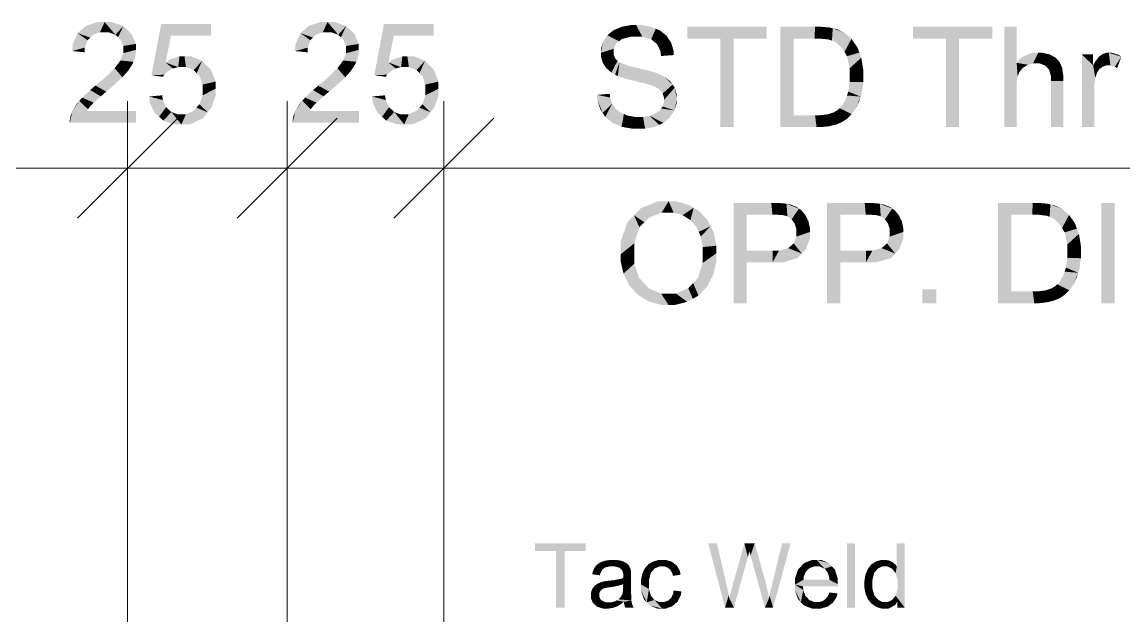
# Model space of a CAD drawing. Header units: millimetres. Extents: x 2 to 579, y 1 to 405.
# Drawn here: x 179.8 to 194.64, y 101.35 to 109.35 of the extents above; entities that cross this region are included whole.
import ezdxf

# ---------------------------------------------------------------- set-up
doc = ezdxf.new("R2010")
doc.units = ezdxf.units.MM
doc.linetypes.add('XKITLINE00', pattern=[0])
doc.layers.add('LinkedObject', color=7, linetype='Continuous', lineweight=0)

# ---------------------------------------------------------------- blocks, each defined once
blk = doc.blocks.new('*A4')
at = {"layer": 'LinkedObject'}
for points in [[(180.606, 109.247), (180.754, 109.173), (180.549, 109.197)], [(180.817, 109.346), (180.606, 109.247), (180.664, 109.297)], [(180.913, 109.346), (180.606, 109.247), (180.817, 109.346)], [(180.849, 109.209), (180.606, 109.247), (180.913, 109.346)], [(180.754, 109.173), (180.606, 109.247), (180.849, 109.209)], [(180.849, 109.209), (180.913, 109.346), (180.909, 109.209)], [(180.909, 109.209), (180.913, 109.346), (180.966, 109.209)], [(181.164, 109.293), (180.913, 109.346), (181.01, 109.346)], [(181.058, 109.175), (180.913, 109.346), (181.164, 109.293)], [(180.966, 109.209), (180.913, 109.346), (181.058, 109.175)], [(181.058, 109.175), (181.164, 109.293), (181.093, 109.141)], [(181.093, 109.141), (181.164, 109.293), (181.128, 109.107)], [(181.22, 109.239), (181.128, 109.107), (181.164, 109.293)], [(181.128, 109.107), (181.22, 109.239), (181.163, 109.025)], [(181.163, 109.025), (181.22, 109.239), (181.333, 109.051)], [(181.333, 109.051), (181.22, 109.239), (181.277, 109.185)], [(181.806, 109.164), (181.543, 108.63), (181.674, 109.322)], [(182.343, 109.164), (181.674, 109.322), (182.343, 109.322)], [(181.806, 109.164), (181.674, 109.322), (182.343, 109.164)], [(183.607, 109.247), (183.754, 109.173), (183.55, 109.197)], [(183.818, 109.346), (183.607, 109.247), (183.664, 109.297)], [(183.914, 109.346), (183.607, 109.247), (183.818, 109.346)], [(183.85, 109.209), (183.607, 109.247), (183.914, 109.346)], [(183.754, 109.173), (183.607, 109.247), (183.85, 109.209)], [(183.85, 109.209), (183.914, 109.346), (183.91, 109.209)], [(183.91, 109.209), (183.914, 109.346), (183.967, 109.209)], [(184.164, 109.293), (183.914, 109.346), (184.011, 109.346)], [(184.059, 109.175), (183.914, 109.346), (184.164, 109.293)], [(183.967, 109.209), (183.914, 109.346), (184.059, 109.175)], [(184.059, 109.175), (184.164, 109.293), (184.094, 109.141)], [(184.094, 109.141), (184.164, 109.293), (184.129, 109.107)], [(184.221, 109.239), (184.129, 109.107), (184.164, 109.293)], [(184.129, 109.107), (184.221, 109.239), (184.164, 109.025)], [(184.164, 109.025), (184.221, 109.239), (184.334, 109.051)], [(184.334, 109.051), (184.221, 109.239), (184.278, 109.185)], [(184.807, 109.164), (184.544, 108.63), (184.674, 109.322)], [(185.344, 109.164), (184.674, 109.322), (185.344, 109.322)], [(184.807, 109.164), (184.674, 109.322), (185.344, 109.164)], [(187.766, 109.237), (187.84, 109.088), (187.682, 109.169)], [(187.877, 109.118), (187.766, 109.237), (187.822, 109.26)], [(187.84, 109.088), (187.766, 109.237), (187.877, 109.118)], [(187.878, 109.283), (187.995, 109.148), (187.822, 109.26)], [(187.822, 109.26), (187.995, 109.148), (187.877, 109.118)], [(188.001, 109.306), (187.995, 109.148), (187.878, 109.283)], [(188.069, 109.306), (187.995, 109.148), (188.001, 109.306)], [(187.995, 109.148), (188.069, 109.306), (188.076, 109.148)], [(188.069, 109.306), (188.154, 109.148), (188.076, 109.148)], [(188.277, 109.281), (188.069, 109.306), (188.144, 109.306)], [(188.334, 109.257), (188.069, 109.306), (188.277, 109.281)], [(188.272, 109.115), (188.069, 109.306), (188.334, 109.257)], [(188.154, 109.148), (188.069, 109.306), (188.272, 109.115)], [(188.334, 109.257), (188.311, 109.082), (188.272, 109.115)], [(188.391, 109.233), (188.311, 109.082), (188.334, 109.257)], [(188.311, 109.082), (188.391, 109.233), (188.351, 109.049)], [(188.351, 109.049), (188.391, 109.233), (188.51, 109.115)], [(188.51, 109.115), (188.391, 109.233), (188.479, 109.162)], [(188.76, 109.283), (189.204, 109.123), (188.76, 109.123)], [(189.382, 109.123), (189.204, 109.123), (188.76, 109.283)], [(189.382, 109.123), (188.76, 109.283), (189.829, 109.283)], [(189.382, 109.123), (189.829, 109.283), (189.829, 109.123)], [(190.013, 109.283), (190.191, 109.123), (190.013, 107.933)], [(190.474, 109.123), (190.013, 109.283), (190.477, 109.283)], [(190.191, 109.123), (190.013, 109.283), (190.474, 109.123)], [(190.477, 109.283), (190.554, 109.123), (190.474, 109.123)], [(190.556, 109.283), (190.554, 109.123), (190.477, 109.283)], [(190.556, 109.283), (190.67, 109.11), (190.554, 109.123)], [(190.676, 109.273), (190.67, 109.11), (190.556, 109.283)], [(190.717, 109.263), (190.67, 109.11), (190.676, 109.273)], [(190.717, 109.263), (190.706, 109.096), (190.67, 109.11)], [(190.706, 109.096), (190.717, 109.263), (190.755, 109.076)], [(190.874, 109.202), (190.717, 109.263), (190.775, 109.25)], [(190.915, 109.167), (190.717, 109.263), (190.874, 109.202)], [(190.84, 109), (190.717, 109.263), (190.915, 109.167)], [(190.755, 109.076), (190.717, 109.263), (190.84, 109)], [(191.796, 109.283), (192.24, 109.123), (191.796, 109.123)], [(192.418, 109.123), (192.24, 109.123), (191.796, 109.283)], [(192.418, 109.123), (191.796, 109.283), (192.865, 109.283)], [(192.418, 109.123), (192.865, 109.283), (192.865, 109.123)], [(193.193, 109.283), (193.027, 107.933), (193.027, 109.283)], [(193.193, 108.798), (193.027, 107.933), (193.193, 109.283)], [(180.549, 109.197), (180.475, 108.956), (180.484, 109.052)], [(180.682, 109.101), (180.475, 108.956), (180.549, 109.197)], [(180.645, 109.002), (180.475, 108.956), (180.682, 109.101)], [(180.682, 109.101), (180.549, 109.197), (180.718, 109.137)], [(180.718, 109.137), (180.549, 109.197), (180.754, 109.173)], [(181.733, 108.802), (181.543, 108.63), (181.806, 109.164)], [(183.55, 109.197), (183.476, 108.956), (183.484, 109.052)], [(183.683, 109.101), (183.476, 108.956), (183.55, 109.197)], [(183.646, 109.002), (183.476, 108.956), (183.683, 109.101)], [(183.683, 109.101), (183.55, 109.197), (183.719, 109.137)], [(183.719, 109.137), (183.55, 109.197), (183.754, 109.173)], [(184.734, 108.802), (184.544, 108.63), (184.807, 109.164)], [(187.653, 109.125), (187.595, 108.933), (187.624, 109.08)], [(187.803, 109.059), (187.595, 108.933), (187.653, 109.125)], [(187.624, 109.08), (187.595, 108.933), (187.595, 108.984)], [(187.766, 108.987), (187.595, 108.933), (187.803, 109.059)], [(187.682, 109.169), (187.84, 109.088), (187.653, 109.125)], [(187.653, 109.125), (187.84, 109.088), (187.803, 109.059)], [(188.51, 109.115), (188.398, 108.953), (188.351, 109.049)], [(188.541, 109.068), (188.398, 108.953), (188.51, 109.115)], [(188.574, 108.961), (188.398, 108.953), (188.541, 109.068)], [(189.204, 107.933), (189.382, 109.123), (189.382, 107.933)], [(189.204, 109.123), (189.382, 109.123), (189.204, 107.933)], [(190.013, 107.933), (190.191, 109.123), (190.191, 108.092)], [(190.915, 109.167), (190.875, 108.943), (190.84, 109)], [(190.969, 109.122), (190.875, 108.943), (190.915, 109.167)], [(191.048, 109.006), (190.875, 108.943), (190.969, 109.122)], [(192.24, 107.933), (192.418, 109.123), (192.418, 107.933)], [(192.24, 109.123), (192.418, 109.123), (192.24, 107.933)], [(180.475, 108.956), (180.645, 109.002), (180.645, 108.939)], [(181.333, 108.972), (181.124, 108.829), (181.163, 108.928)], [(181.333, 108.931), (181.124, 108.829), (181.333, 108.972)], [(181.317, 108.851), (181.124, 108.829), (181.333, 108.931)], [(181.163, 109.025), (181.333, 109.051), (181.163, 108.975)], [(181.163, 108.975), (181.333, 109.051), (181.163, 108.928)], [(181.333, 108.972), (181.163, 108.928), (181.333, 109.051)], [(183.476, 108.956), (183.646, 109.002), (183.646, 108.939)], [(184.334, 108.972), (184.125, 108.829), (184.164, 108.928)], [(184.334, 108.931), (184.125, 108.829), (184.334, 108.972)], [(184.318, 108.851), (184.125, 108.829), (184.334, 108.931)], [(184.164, 109.025), (184.334, 109.051), (184.164, 108.975)], [(184.164, 108.975), (184.334, 109.051), (184.164, 108.928)], [(184.334, 108.972), (184.164, 108.928), (184.334, 109.051)], [(187.595, 108.933), (187.766, 108.987), (187.766, 108.945)], [(187.766, 108.909), (187.595, 108.933), (187.766, 108.945)], [(187.595, 108.933), (187.766, 108.909), (187.595, 108.887)], [(188.576, 108.902), (188.398, 108.953), (188.574, 108.961)], [(188.398, 108.953), (188.576, 108.902), (188.405, 108.889)], [(190.875, 108.943), (191.048, 109.006), (190.909, 108.887)], [(190.909, 108.887), (191.048, 109.006), (191.075, 108.936)], [(191.075, 108.936), (190.944, 108.724), (190.909, 108.887)], [(191.101, 108.866), (190.944, 108.724), (191.075, 108.936)], [(193.397, 108.933), (193.193, 108.798), (193.251, 108.866)], [(193.485, 108.933), (193.193, 108.798), (193.397, 108.933)], [(193.414, 108.79), (193.193, 108.798), (193.485, 108.933)], [(193.414, 108.79), (193.485, 108.933), (193.451, 108.79)], [(193.451, 108.79), (193.485, 108.933), (193.5, 108.79)], [(193.485, 108.933), (193.576, 108.762), (193.5, 108.79)], [(193.539, 108.933), (193.576, 108.762), (193.485, 108.933)], [(193.634, 108.912), (193.576, 108.762), (193.539, 108.933)], [(193.674, 108.89), (193.576, 108.762), (193.634, 108.912)], [(194.073, 108.911), (194.223, 108.763), (194.073, 107.933)], [(194.223, 108.763), (194.073, 108.911), (194.223, 108.911)], [(194.352, 108.916), (194.425, 108.762), (194.328, 108.9)], [(194.405, 108.933), (194.425, 108.762), (194.352, 108.916)], [(194.434, 108.933), (194.425, 108.762), (194.405, 108.933)], [(194.434, 108.933), (194.456, 108.762), (194.425, 108.762)], [(194.561, 108.907), (194.434, 108.933), (194.476, 108.933)], [(194.604, 108.88), (194.434, 108.933), (194.561, 108.907)], [(194.516, 108.744), (194.434, 108.933), (194.604, 108.88)], [(194.456, 108.762), (194.434, 108.933), (194.516, 108.744)], [(181.086, 108.776), (181.19, 108.647), (181.047, 108.724)], [(181.124, 108.829), (181.19, 108.647), (181.086, 108.776)], [(181.3, 108.812), (181.124, 108.829), (181.317, 108.851)], [(181.124, 108.829), (181.3, 108.812), (181.19, 108.647)], [(181.19, 108.647), (181.3, 108.812), (181.229, 108.691)], [(181.229, 108.691), (181.3, 108.812), (181.284, 108.773)], [(181.543, 108.63), (181.733, 108.802), (181.831, 108.722)], [(181.921, 108.886), (181.733, 108.802), (181.794, 108.844)], [(181.903, 108.74), (181.733, 108.802), (181.921, 108.886)], [(181.831, 108.722), (181.733, 108.802), (181.903, 108.74)], [(181.903, 108.74), (181.921, 108.886), (181.943, 108.74)], [(181.943, 108.74), (181.921, 108.886), (182.008, 108.74)], [(181.988, 108.886), (182.008, 108.74), (181.921, 108.886)], [(182.225, 108.825), (181.988, 108.886), (182.076, 108.886)], [(182.113, 108.699), (181.988, 108.886), (182.225, 108.825)], [(182.008, 108.74), (181.988, 108.886), (182.113, 108.699)], [(182.113, 108.699), (182.225, 108.825), (182.152, 108.658)], [(182.152, 108.658), (182.225, 108.825), (182.192, 108.617)], [(182.285, 108.764), (182.192, 108.617), (182.225, 108.825)], [(182.192, 108.617), (182.285, 108.764), (182.231, 108.505)], [(182.231, 108.505), (182.285, 108.764), (182.407, 108.545)], [(182.407, 108.545), (182.285, 108.764), (182.346, 108.702)], [(184.086, 108.776), (184.191, 108.647), (184.047, 108.724)], [(184.125, 108.829), (184.191, 108.647), (184.086, 108.776)], [(184.301, 108.812), (184.125, 108.829), (184.318, 108.851)], [(184.125, 108.829), (184.301, 108.812), (184.191, 108.647)], [(184.191, 108.647), (184.301, 108.812), (184.229, 108.691)], [(184.229, 108.691), (184.301, 108.812), (184.284, 108.773)], [(184.544, 108.63), (184.734, 108.802), (184.832, 108.722)], [(184.922, 108.886), (184.734, 108.802), (184.795, 108.844)], [(184.904, 108.74), (184.734, 108.802), (184.922, 108.886)], [(184.832, 108.722), (184.734, 108.802), (184.904, 108.74)], [(184.904, 108.74), (184.922, 108.886), (184.944, 108.74)], [(184.944, 108.74), (184.922, 108.886), (185.009, 108.74)], [(184.989, 108.886), (185.009, 108.74), (184.922, 108.886)], [(185.226, 108.825), (184.989, 108.886), (185.077, 108.886)], [(185.113, 108.699), (184.989, 108.886), (185.226, 108.825)], [(185.009, 108.74), (184.989, 108.886), (185.113, 108.699)], [(185.113, 108.699), (185.226, 108.825), (185.153, 108.658)], [(185.153, 108.658), (185.226, 108.825), (185.193, 108.617)], [(185.286, 108.764), (185.193, 108.617), (185.226, 108.825)], [(185.193, 108.617), (185.286, 108.764), (185.232, 108.505)], [(185.232, 108.505), (185.286, 108.764), (185.408, 108.545)], [(185.408, 108.545), (185.286, 108.764), (185.347, 108.702)], [(187.595, 108.887), (187.766, 108.909), (187.618, 108.803)], [(187.618, 108.803), (187.766, 108.909), (187.642, 108.765)], [(187.642, 108.765), (187.766, 108.909), (187.792, 108.849)], [(187.792, 108.849), (187.738, 108.665), (187.642, 108.765)], [(187.642, 108.765), (187.738, 108.665), (187.666, 108.728)], [(187.819, 108.825), (187.738, 108.665), (187.792, 108.849)], [(187.738, 108.665), (187.819, 108.825), (187.786, 108.639)], [(187.786, 108.639), (187.819, 108.825), (187.844, 108.802)], [(187.786, 108.639), (187.844, 108.802), (187.823, 108.619)], [(187.823, 108.619), (187.844, 108.802), (187.953, 108.577)], [(187.953, 108.577), (187.844, 108.802), (187.979, 108.754)], [(191.128, 108.705), (190.944, 108.724), (191.101, 108.866)], [(193.193, 108.525), (193.027, 107.933), (193.193, 108.798)], [(193.193, 108.525), (193.193, 108.798), (193.207, 108.615)], [(193.207, 108.615), (193.193, 108.798), (193.221, 108.648)], [(193.221, 108.648), (193.193, 108.798), (193.234, 108.681)], [(193.234, 108.681), (193.193, 108.798), (193.281, 108.733)], [(193.281, 108.733), (193.193, 108.798), (193.313, 108.752)], [(193.313, 108.752), (193.193, 108.798), (193.345, 108.771)], [(193.345, 108.771), (193.193, 108.798), (193.414, 108.79)], [(193.674, 108.89), (193.603, 108.733), (193.576, 108.762)], [(193.713, 108.869), (193.603, 108.733), (193.674, 108.89)], [(193.603, 108.733), (193.713, 108.869), (193.629, 108.705)], [(193.629, 108.705), (193.713, 108.869), (193.788, 108.772)], [(193.788, 108.772), (193.656, 108.615), (193.629, 108.705)], [(193.805, 108.734), (193.656, 108.615), (193.788, 108.772)], [(193.788, 108.772), (193.713, 108.869), (193.771, 108.81)], [(194.073, 107.933), (194.223, 108.763), (194.239, 107.933)], [(194.328, 108.9), (194.223, 108.763), (194.304, 108.883)], [(194.398, 108.762), (194.223, 108.763), (194.328, 108.9)], [(194.304, 108.883), (194.223, 108.763), (194.252, 108.815)], [(194.223, 108.763), (194.239, 108.445), (194.239, 107.933)], [(194.239, 108.445), (194.223, 108.763), (194.239, 108.497)], [(194.239, 108.497), (194.223, 108.763), (194.253, 108.594)], [(194.253, 108.594), (194.223, 108.763), (194.267, 108.638)], [(194.267, 108.638), (194.223, 108.763), (194.276, 108.667)], [(194.276, 108.667), (194.223, 108.763), (194.307, 108.713)], [(194.307, 108.713), (194.223, 108.763), (194.328, 108.729)], [(194.328, 108.729), (194.223, 108.763), (194.35, 108.745)], [(194.35, 108.745), (194.223, 108.763), (194.398, 108.762)], [(194.328, 108.9), (194.425, 108.762), (194.398, 108.762)], [(194.516, 108.744), (194.604, 108.88), (194.546, 108.727)], [(181.047, 108.724), (181.152, 108.604), (180.898, 108.58)], [(181.047, 108.724), (181.19, 108.647), (181.152, 108.604)], [(181.799, 108.704), (181.543, 108.63), (181.831, 108.722)], [(181.767, 108.686), (181.543, 108.63), (181.799, 108.704)], [(181.716, 108.638), (181.543, 108.63), (181.767, 108.686)], [(181.543, 108.63), (181.716, 108.638), (181.698, 108.609)], [(184.047, 108.724), (184.152, 108.604), (183.899, 108.58)], [(184.047, 108.724), (184.191, 108.647), (184.152, 108.604)], [(184.8, 108.704), (184.544, 108.63), (184.832, 108.722)], [(184.768, 108.686), (184.544, 108.63), (184.8, 108.704)], [(184.717, 108.638), (184.544, 108.63), (184.768, 108.686)], [(184.544, 108.63), (184.717, 108.638), (184.699, 108.609)], [(187.953, 108.577), (187.979, 108.754), (188.046, 108.555)], [(188.046, 108.555), (187.979, 108.754), (188.088, 108.729)], [(188.046, 108.555), (188.088, 108.729), (188.139, 108.533)], [(188.139, 108.533), (188.088, 108.729), (188.197, 108.704)], [(188.139, 108.533), (188.197, 108.704), (188.259, 108.5)], [(188.259, 108.5), (188.197, 108.704), (188.286, 108.489)], [(188.286, 108.489), (188.197, 108.704), (188.328, 108.473)], [(188.346, 108.661), (188.328, 108.473), (188.197, 108.704)], [(188.386, 108.643), (188.328, 108.473), (188.346, 108.661)], [(188.328, 108.473), (188.386, 108.643), (188.389, 108.433)], [(188.389, 108.433), (188.386, 108.643), (188.445, 108.616)], [(188.389, 108.433), (188.445, 108.616), (188.408, 108.409)], [(188.408, 108.409), (188.445, 108.616), (188.427, 108.386)], [(188.445, 108.616), (188.561, 108.505), (188.427, 108.386)], [(188.561, 108.505), (188.445, 108.616), (188.532, 108.547)], [(191.128, 108.615), (190.944, 108.724), (191.128, 108.705)], [(190.944, 108.724), (191.128, 108.615), (190.944, 108.618)], [(191.128, 108.615), (190.944, 108.541), (190.944, 108.618)], [(191.128, 108.538), (190.944, 108.541), (191.128, 108.615)], [(193.822, 108.624), (193.656, 108.615), (193.805, 108.734)], [(193.822, 108.553), (193.656, 108.615), (193.822, 108.624)], [(193.656, 108.615), (193.822, 108.553), (193.656, 108.552)], [(180.788, 108.49), (180.861, 108.347), (180.718, 108.432)], [(181.024, 108.485), (180.788, 108.49), (180.898, 108.58)], [(180.788, 108.49), (180.935, 108.41), (180.861, 108.347)], [(180.935, 108.41), (180.788, 108.49), (181.024, 108.485)], [(180.898, 108.58), (181.152, 108.604), (181.024, 108.485)], [(182.231, 108.505), (182.407, 108.545), (182.231, 108.434)], [(182.231, 108.434), (182.407, 108.545), (182.231, 108.36)], [(182.407, 108.449), (182.231, 108.36), (182.407, 108.545)], [(183.789, 108.49), (183.861, 108.347), (183.719, 108.432)], [(184.025, 108.485), (183.789, 108.49), (183.899, 108.58)], [(183.789, 108.49), (183.936, 108.41), (183.861, 108.347)], [(183.936, 108.41), (183.789, 108.49), (184.025, 108.485)], [(183.899, 108.58), (184.152, 108.604), (184.025, 108.485)], [(185.232, 108.505), (185.408, 108.545), (185.232, 108.434)], [(185.232, 108.434), (185.408, 108.545), (185.232, 108.36)], [(185.408, 108.449), (185.232, 108.36), (185.408, 108.545)], [(188.427, 108.386), (188.561, 108.505), (188.445, 108.33)], [(188.445, 108.33), (188.561, 108.505), (188.589, 108.464)], [(190.944, 108.541), (191.128, 108.538), (190.926, 108.411)], [(190.926, 108.411), (191.128, 108.538), (191.092, 108.343)], [(191.092, 108.343), (191.128, 108.538), (191.11, 108.402)], [(193.193, 108.468), (193.027, 107.933), (193.193, 108.525)], [(193.027, 107.933), (193.193, 108.468), (193.193, 107.933)], [(193.656, 107.933), (193.822, 108.553), (193.822, 107.933)], [(193.656, 108.552), (193.822, 108.553), (193.656, 107.933)], [(180.61, 108.33), (180.723, 108.218), (180.572, 108.286)], [(180.861, 108.347), (180.61, 108.33), (180.718, 108.432)], [(180.765, 108.262), (180.61, 108.33), (180.861, 108.347)], [(180.723, 108.218), (180.61, 108.33), (180.744, 108.24)], [(180.744, 108.24), (180.61, 108.33), (180.765, 108.262)], [(181.697, 108.296), (181.513, 108.345), (181.687, 108.36)], [(181.513, 108.345), (181.646, 108.071), (181.521, 108.26)], [(181.697, 108.296), (181.646, 108.071), (181.513, 108.345)], [(182.19, 108.24), (182.407, 108.449), (182.3, 108.132)], [(182.231, 108.36), (182.407, 108.449), (182.19, 108.24)], [(182.3, 108.132), (182.407, 108.449), (182.353, 108.199)], [(182.353, 108.199), (182.407, 108.449), (182.407, 108.357)], [(183.611, 108.33), (183.723, 108.218), (183.573, 108.286)], [(183.861, 108.347), (183.611, 108.33), (183.719, 108.432)], [(183.766, 108.262), (183.611, 108.33), (183.861, 108.347)], [(183.723, 108.218), (183.611, 108.33), (183.745, 108.24)], [(183.745, 108.24), (183.611, 108.33), (183.766, 108.262)], [(184.698, 108.296), (184.514, 108.345), (184.688, 108.36)], [(184.514, 108.345), (184.647, 108.071), (184.522, 108.26)], [(184.698, 108.296), (184.647, 108.071), (184.514, 108.345)], [(185.191, 108.24), (185.408, 108.449), (185.301, 108.132)], [(185.232, 108.36), (185.408, 108.449), (185.191, 108.24)], [(185.301, 108.132), (185.408, 108.449), (185.354, 108.199)], [(185.354, 108.199), (185.408, 108.449), (185.408, 108.357)], [(187.72, 108.33), (187.545, 108.366), (187.714, 108.381)], [(187.545, 108.366), (187.619, 108.124), (187.547, 108.298)], [(187.72, 108.33), (187.619, 108.124), (187.545, 108.366)], [(187.747, 108.247), (187.619, 108.124), (187.72, 108.33)], [(188.445, 108.33), (188.589, 108.464), (188.445, 108.299)], [(188.445, 108.299), (188.589, 108.464), (188.445, 108.267)], [(188.589, 108.464), (188.617, 108.314), (188.445, 108.267)], [(188.617, 108.314), (188.589, 108.464), (188.617, 108.368)], [(190.841, 108.219), (191.092, 108.343), (191, 108.146)], [(190.891, 108.304), (191.092, 108.343), (190.841, 108.219)], [(190.909, 108.358), (191.092, 108.343), (190.891, 108.304)], [(191.092, 108.343), (190.909, 108.358), (190.926, 108.411)], [(191, 108.146), (191.092, 108.343), (191.028, 108.185)], [(191.028, 108.185), (191.092, 108.343), (191.074, 108.283)], [(180.572, 108.286), (180.48, 108.152), (180.535, 108.242)], [(180.688, 108.173), (180.48, 108.152), (180.572, 108.286)], [(180.674, 108.15), (180.48, 108.152), (180.688, 108.173)], [(180.572, 108.286), (180.723, 108.218), (180.688, 108.173)], [(181.521, 108.26), (181.646, 108.071), (181.588, 108.123)], [(181.741, 108.201), (181.646, 108.071), (181.697, 108.296)], [(181.646, 108.071), (181.741, 108.201), (181.704, 108.02)], [(181.776, 108.168), (181.704, 108.02), (181.741, 108.201)], [(181.811, 108.136), (181.704, 108.02), (181.776, 108.168)], [(182.149, 108.195), (182.3, 108.132), (182.108, 108.15)], [(182.19, 108.24), (182.3, 108.132), (182.149, 108.195)], [(183.573, 108.286), (183.481, 108.152), (183.536, 108.242)], [(183.688, 108.173), (183.481, 108.152), (183.573, 108.286)], [(183.675, 108.15), (183.481, 108.152), (183.688, 108.173)], [(183.573, 108.286), (183.723, 108.218), (183.688, 108.173)], [(184.522, 108.26), (184.647, 108.071), (184.589, 108.123)], [(184.742, 108.201), (184.647, 108.071), (184.698, 108.296)], [(184.647, 108.071), (184.742, 108.201), (184.705, 108.02)], [(184.777, 108.168), (184.705, 108.02), (184.742, 108.201)], [(184.812, 108.136), (184.705, 108.02), (184.777, 108.168)], [(185.15, 108.195), (185.301, 108.132), (185.109, 108.15)], [(185.191, 108.24), (185.301, 108.132), (185.15, 108.195)], [(187.547, 108.298), (187.619, 108.124), (187.584, 108.177)], [(187.619, 108.124), (187.747, 108.247), (187.654, 108.07)], [(187.654, 108.07), (187.747, 108.247), (187.751, 107.99)], [(187.769, 108.214), (187.751, 107.99), (187.747, 108.247)], [(187.791, 108.182), (187.751, 107.99), (187.769, 108.214)], [(187.791, 108.182), (187.813, 107.963), (187.751, 107.99)], [(187.859, 108.129), (187.813, 107.963), (187.791, 108.182)], [(188.407, 108.183), (188.586, 108.158), (188.388, 108.156)], [(188.426, 108.21), (188.586, 108.158), (188.407, 108.183)], [(188.426, 108.21), (188.617, 108.314), (188.586, 108.158)], [(188.445, 108.267), (188.617, 108.314), (188.426, 108.21)], [(188.586, 108.158), (188.617, 108.314), (188.617, 108.26)], [(190.81, 108.187), (190.91, 108.046), (190.787, 108.164)], [(191, 108.146), (190.81, 108.187), (190.841, 108.219)], [(190.972, 108.107), (190.81, 108.187), (191, 108.146)], [(190.91, 108.046), (190.81, 108.187), (190.972, 108.107)], [(180.453, 108.079), (180.444, 107.991), (180.443, 108.021)], [(180.48, 108.152), (180.444, 107.991), (180.463, 108.106)], [(180.674, 108.15), (180.444, 107.991), (180.48, 108.152)], [(180.444, 107.991), (180.674, 108.15), (181.335, 107.991)], [(180.463, 108.106), (180.444, 107.991), (180.453, 108.079)], [(181.335, 107.991), (180.674, 108.15), (181.335, 108.15)], [(181.811, 108.136), (181.946, 107.968), (181.704, 108.02)], [(181.704, 108.02), (181.946, 107.968), (181.854, 107.968)], [(181.896, 108.104), (181.946, 107.968), (181.811, 108.136)], [(181.946, 108.104), (181.946, 107.968), (181.896, 108.104)], [(181.946, 107.968), (182.3, 108.132), (182.058, 107.968)], [(182.007, 108.104), (182.3, 108.132), (181.946, 107.968)], [(182.007, 108.104), (181.946, 107.968), (181.946, 108.104)], [(182.108, 108.15), (182.3, 108.132), (182.007, 108.104)], [(182.058, 107.968), (182.3, 108.132), (182.235, 108.05)], [(183.453, 108.079), (183.445, 107.991), (183.444, 108.021)], [(183.481, 108.152), (183.445, 107.991), (183.464, 108.106)], [(183.675, 108.15), (183.445, 107.991), (183.481, 108.152)], [(183.445, 107.991), (183.675, 108.15), (184.336, 107.991)], [(183.464, 108.106), (183.445, 107.991), (183.453, 108.079)], [(184.336, 107.991), (183.675, 108.15), (184.336, 108.15)], [(184.812, 108.136), (184.947, 107.968), (184.705, 108.02)], [(184.705, 108.02), (184.947, 107.968), (184.855, 107.968)], [(184.897, 108.104), (184.947, 107.968), (184.812, 108.136)], [(184.947, 108.104), (184.947, 107.968), (184.897, 108.104)], [(184.947, 107.968), (185.301, 108.132), (185.059, 107.968)], [(185.007, 108.104), (185.301, 108.132), (184.947, 107.968)], [(185.007, 108.104), (184.947, 107.968), (184.947, 108.104)], [(185.109, 108.15), (185.301, 108.132), (185.007, 108.104)], [(185.059, 107.968), (185.301, 108.132), (185.236, 108.05)], [(187.813, 107.963), (187.859, 108.129), (187.874, 107.936)], [(187.905, 108.109), (187.874, 107.936), (187.859, 108.129)], [(187.95, 108.089), (187.874, 107.936), (187.905, 108.109)], [(187.95, 108.089), (188.027, 107.91), (187.874, 107.936)], [(188.054, 108.069), (188.027, 107.91), (187.95, 108.089)], [(188.054, 108.069), (188.119, 107.91), (188.027, 107.91)], [(188.111, 108.069), (188.119, 107.91), (188.054, 108.069)], [(188.111, 108.069), (188.191, 107.91), (188.119, 107.91)], [(188.162, 108.069), (188.191, 107.91), (188.111, 108.069)], [(188.252, 108.084), (188.378, 107.963), (188.162, 108.069)], [(188.162, 108.069), (188.378, 107.963), (188.191, 107.91)], [(188.291, 108.1), (188.524, 108.063), (188.252, 108.084)], [(188.436, 107.989), (188.252, 108.084), (188.524, 108.063)], [(188.378, 107.963), (188.252, 108.084), (188.436, 107.989)], [(188.33, 108.115), (188.524, 108.063), (188.291, 108.1)], [(188.388, 108.156), (188.555, 108.111), (188.33, 108.115)], [(188.33, 108.115), (188.555, 108.111), (188.524, 108.063)], [(188.555, 108.111), (188.388, 108.156), (188.586, 108.158)], [(190.191, 108.092), (190.499, 107.933), (190.013, 107.933)], [(190.479, 108.092), (190.499, 107.933), (190.191, 108.092)], [(190.479, 108.092), (190.561, 107.933), (190.499, 107.933)], [(190.546, 108.092), (190.561, 107.933), (190.479, 108.092)], [(190.716, 107.956), (190.546, 108.092), (190.651, 108.104)], [(190.669, 107.944), (190.546, 108.092), (190.716, 107.956)], [(190.561, 107.933), (190.546, 108.092), (190.669, 107.944)], [(190.689, 108.117), (190.716, 107.956), (190.651, 108.104)], [(190.727, 108.129), (190.716, 107.956), (190.689, 108.117)], [(190.716, 107.956), (190.727, 108.129), (190.763, 107.967)], [(190.877, 108.023), (190.727, 108.129), (190.787, 108.164)], [(190.844, 108.001), (190.727, 108.129), (190.877, 108.023)], [(190.763, 107.967), (190.727, 108.129), (190.844, 108.001)], [(190.787, 108.164), (190.91, 108.046), (190.877, 108.023)], [(188.191, 107.91), (188.378, 107.963), (188.321, 107.936)], [(188.364, 106.935), (188.041, 106.745), (188.131, 106.84)], [(188.507, 106.935), (188.041, 106.745), (188.364, 106.935)], [(188.413, 106.781), (188.041, 106.745), (188.507, 106.935)], [(188.413, 106.781), (188.507, 106.935), (188.507, 106.781)], [(188.507, 106.935), (188.574, 106.781), (188.507, 106.781)], [(188.768, 106.89), (188.507, 106.935), (188.6, 106.935)], [(188.843, 106.846), (188.507, 106.935), (188.768, 106.89)], [(188.695, 106.747), (188.507, 106.935), (188.843, 106.846)], [(188.574, 106.781), (188.507, 106.935), (188.695, 106.747)], [(188.695, 106.747), (188.843, 106.846), (188.748, 106.714)], [(188.843, 106.846), (188.802, 106.68), (188.748, 106.714)], [(188.802, 106.68), (188.843, 106.846), (188.884, 106.584)], [(189.033, 106.677), (188.843, 106.846), (188.918, 106.801)], [(189.072, 106.597), (188.843, 106.846), (189.033, 106.677)], [(188.884, 106.584), (188.843, 106.846), (189.072, 106.597)], [(189.56, 106.271), (189.382, 105.562), (189.382, 106.912)], [(189.382, 106.912), (189.56, 106.753), (189.56, 106.271)], [(189.905, 106.753), (189.382, 106.912), (189.89, 106.912)], [(189.56, 106.753), (189.382, 106.912), (189.905, 106.753)], [(189.89, 106.912), (189.966, 106.753), (189.905, 106.753)], [(189.957, 106.912), (189.966, 106.753), (189.89, 106.912)], [(189.957, 106.912), (190.049, 106.747), (189.966, 106.753)], [(190.06, 106.906), (190.049, 106.747), (189.957, 106.912)], [(190.095, 106.899), (190.049, 106.747), (190.06, 106.906)], [(190.095, 106.899), (190.071, 106.741), (190.049, 106.747)], [(190.071, 106.741), (190.095, 106.899), (190.106, 106.731)], [(190.228, 106.859), (190.095, 106.899), (190.145, 106.891)], [(190.262, 106.836), (190.095, 106.899), (190.228, 106.859)], [(190.163, 106.691), (190.095, 106.899), (190.262, 106.836)], [(190.106, 106.731), (190.095, 106.899), (190.163, 106.691)], [(190.262, 106.836), (190.184, 106.661), (190.163, 106.691)], [(190.295, 106.813), (190.184, 106.661), (190.262, 106.836)], [(190.817, 106.271), (190.639, 105.562), (190.639, 106.912)], [(190.639, 106.912), (190.817, 106.753), (190.817, 106.271)], [(191.162, 106.753), (190.639, 106.912), (191.147, 106.912)], [(190.817, 106.753), (190.639, 106.912), (191.162, 106.753)], [(191.147, 106.912), (191.222, 106.753), (191.162, 106.753)], [(191.214, 106.912), (191.222, 106.753), (191.147, 106.912)], [(191.214, 106.912), (191.306, 106.747), (191.222, 106.753)], [(191.317, 106.906), (191.306, 106.747), (191.214, 106.912)], [(191.352, 106.899), (191.306, 106.747), (191.317, 106.906)], [(191.352, 106.899), (191.328, 106.741), (191.306, 106.747)], [(191.328, 106.741), (191.352, 106.899), (191.363, 106.731)], [(191.485, 106.859), (191.352, 106.899), (191.402, 106.891)], [(191.518, 106.836), (191.352, 106.899), (191.485, 106.859)], [(191.42, 106.691), (191.352, 106.899), (191.518, 106.836)], [(191.363, 106.731), (191.352, 106.899), (191.42, 106.691)], [(191.518, 106.836), (191.441, 106.661), (191.42, 106.691)], [(191.552, 106.813), (191.441, 106.661), (191.518, 106.836)], [(192.943, 106.912), (193.121, 106.753), (192.943, 105.562)], [(193.405, 106.753), (192.943, 106.912), (193.408, 106.912)], [(193.121, 106.753), (192.943, 106.912), (193.405, 106.753)], [(193.408, 106.912), (193.485, 106.753), (193.405, 106.753)], [(193.486, 106.912), (193.485, 106.753), (193.408, 106.912)], [(193.486, 106.912), (193.6, 106.739), (193.485, 106.753)], [(193.606, 106.902), (193.6, 106.739), (193.486, 106.912)], [(193.648, 106.893), (193.6, 106.739), (193.606, 106.902)], [(193.648, 106.893), (193.636, 106.725), (193.6, 106.739)], [(193.636, 106.725), (193.648, 106.893), (193.686, 106.706)], [(193.805, 106.831), (193.648, 106.893), (193.706, 106.879)], [(193.846, 106.796), (193.648, 106.893), (193.805, 106.831)], [(193.77, 106.63), (193.648, 106.893), (193.846, 106.796)], [(193.686, 106.706), (193.648, 106.893), (193.77, 106.63)], [(194.512, 106.912), (194.334, 105.562), (194.334, 106.912)], [(194.512, 105.562), (194.334, 105.562), (194.512, 106.912)], [(188.041, 106.745), (187.86, 106.219), (187.951, 106.65)], [(188.112, 106.586), (187.86, 106.219), (188.041, 106.745)], [(188.249, 106.716), (188.041, 106.745), (188.413, 106.781)], [(188.041, 106.745), (188.249, 106.716), (188.181, 106.651)], [(188.112, 106.586), (188.041, 106.745), (188.181, 106.651)], [(190.349, 106.748), (190.184, 106.661), (190.295, 106.813)], [(190.184, 106.661), (190.349, 106.748), (190.205, 106.631)], [(190.205, 106.631), (190.349, 106.748), (190.37, 106.706)], [(190.37, 106.706), (190.227, 106.559), (190.205, 106.631)], [(190.39, 106.664), (190.227, 106.559), (190.37, 106.706)], [(191.606, 106.748), (191.441, 106.661), (191.552, 106.813)], [(191.441, 106.661), (191.606, 106.748), (191.462, 106.631)], [(191.462, 106.631), (191.606, 106.748), (191.626, 106.706)], [(191.626, 106.706), (191.484, 106.559), (191.462, 106.631)], [(191.647, 106.664), (191.484, 106.559), (191.626, 106.706)], [(192.943, 105.562), (193.121, 106.753), (193.121, 105.721)], [(193.846, 106.796), (193.805, 106.573), (193.77, 106.63)], [(193.899, 106.751), (193.805, 106.573), (193.846, 106.796)], [(193.979, 106.636), (193.805, 106.573), (193.899, 106.751)], [(187.951, 106.65), (187.86, 106.219), (187.86, 106.387)], [(188.044, 106.368), (187.86, 106.219), (188.112, 106.586)], [(188.884, 106.584), (189.072, 106.597), (188.912, 106.523)], [(189.072, 106.597), (188.939, 106.462), (188.912, 106.523)], [(188.939, 106.462), (189.072, 106.597), (188.967, 106.318)], [(188.967, 106.318), (189.072, 106.597), (189.151, 106.336)], [(189.151, 106.336), (189.072, 106.597), (189.112, 106.517)], [(190.41, 106.572), (190.227, 106.559), (190.39, 106.664)], [(190.41, 106.522), (190.227, 106.559), (190.41, 106.572)], [(190.227, 106.559), (190.41, 106.522), (190.227, 106.516)], [(191.667, 106.572), (191.484, 106.559), (191.647, 106.664)], [(191.667, 106.522), (191.484, 106.559), (191.667, 106.572)], [(191.484, 106.559), (191.667, 106.522), (191.484, 106.516)], [(193.805, 106.573), (193.979, 106.636), (193.84, 106.516)], [(193.84, 106.516), (193.979, 106.636), (194.005, 106.565)], [(194.005, 106.565), (193.875, 106.353), (193.84, 106.516)], [(194.032, 106.495), (193.875, 106.353), (194.005, 106.565)], [(190.191, 106.367), (190.41, 106.522), (190.301, 106.231)], [(190.227, 106.458), (190.41, 106.522), (190.191, 106.367)], [(190.41, 106.522), (190.227, 106.458), (190.227, 106.516)], [(190.301, 106.231), (190.41, 106.522), (190.356, 106.29)], [(190.356, 106.29), (190.41, 106.522), (190.41, 106.436)], [(191.447, 106.367), (191.667, 106.522), (191.558, 106.231)], [(191.484, 106.458), (191.667, 106.522), (191.447, 106.367)], [(191.667, 106.522), (191.484, 106.458), (191.484, 106.516)], [(191.558, 106.231), (191.667, 106.522), (191.613, 106.29)], [(191.613, 106.29), (191.667, 106.522), (191.667, 106.436)], [(194.058, 106.335), (193.875, 106.353), (194.032, 106.495)], [(187.86, 106.219), (188.044, 106.368), (188.044, 106.216)], [(188.967, 106.235), (189.151, 106.336), (189.151, 106.235)], [(188.967, 106.318), (189.151, 106.336), (188.967, 106.235)], [(189.56, 106.271), (189.56, 106.112), (189.382, 105.562)], [(189.906, 106.112), (189.56, 106.271), (189.909, 106.271)], [(189.56, 106.112), (189.56, 106.271), (189.906, 106.112)], [(189.995, 106.271), (190.301, 106.231), (189.906, 106.112)], [(189.995, 106.271), (189.906, 106.112), (189.909, 106.271)], [(190.118, 106.303), (190.301, 106.231), (189.995, 106.271)], [(190.154, 106.335), (190.301, 106.231), (190.118, 106.303)], [(190.301, 106.231), (190.154, 106.335), (190.191, 106.367)], [(190.817, 106.271), (190.817, 106.112), (190.639, 105.562)], [(191.163, 106.112), (190.817, 106.271), (191.165, 106.271)], [(190.817, 106.112), (190.817, 106.271), (191.163, 106.112)], [(191.252, 106.271), (191.558, 106.231), (191.163, 106.112)], [(191.252, 106.271), (191.163, 106.112), (191.165, 106.271)], [(191.375, 106.303), (191.558, 106.231), (191.252, 106.271)], [(191.411, 106.335), (191.558, 106.231), (191.375, 106.303)], [(191.558, 106.231), (191.411, 106.335), (191.447, 106.367)], [(194.058, 106.244), (193.875, 106.353), (194.058, 106.335)], [(193.875, 106.353), (194.058, 106.244), (193.875, 106.247)], [(194.058, 106.244), (193.875, 106.171), (193.875, 106.247)], [(194.058, 106.168), (193.875, 106.171), (194.058, 106.244)], [(187.86, 106.219), (188.044, 106.094), (187.86, 106.13)], [(188.044, 106.094), (187.86, 106.219), (188.044, 106.216)], [(187.86, 106.13), (188.044, 106.094), (187.899, 105.962)], [(187.899, 105.962), (188.044, 106.094), (187.938, 105.882)], [(187.938, 105.882), (188.044, 106.094), (188.11, 105.902)], [(188.902, 105.904), (189.151, 106.235), (189.068, 105.868)], [(188.967, 106.105), (189.151, 106.235), (188.902, 105.904)], [(189.151, 106.235), (188.967, 106.105), (188.967, 106.235)], [(189.068, 105.868), (189.151, 106.235), (189.11, 105.949)], [(189.11, 105.949), (189.151, 106.235), (189.151, 106.132)], [(189.382, 105.562), (189.56, 106.112), (189.56, 105.562)], [(189.906, 106.112), (190.301, 106.231), (190.049, 106.112)], [(190.049, 106.112), (190.301, 106.231), (190.246, 106.171)], [(190.639, 105.562), (190.817, 106.112), (190.817, 105.562)], [(191.163, 106.112), (191.558, 106.231), (191.306, 106.112)], [(191.306, 106.112), (191.558, 106.231), (191.503, 106.171)], [(193.875, 106.171), (194.058, 106.168), (193.857, 106.041)], [(193.857, 106.041), (194.058, 106.168), (194.022, 105.972)], [(194.022, 105.972), (194.058, 106.168), (194.04, 106.031)], [(193.772, 105.848), (194.022, 105.972), (193.93, 105.775)], [(193.821, 105.933), (194.022, 105.972), (193.772, 105.848)], [(193.839, 105.987), (194.022, 105.972), (193.821, 105.933)], [(194.022, 105.972), (193.839, 105.987), (193.857, 106.041)], [(193.93, 105.775), (194.022, 105.972), (193.958, 105.814)], [(193.958, 105.814), (194.022, 105.972), (194.004, 105.912)], [(188.11, 105.902), (188.09, 105.677), (187.938, 105.882)], [(187.938, 105.882), (188.09, 105.677), (187.976, 105.803)], [(188.175, 105.832), (188.09, 105.677), (188.11, 105.902)], [(188.09, 105.677), (188.175, 105.832), (188.165, 105.631)], [(188.165, 105.631), (188.175, 105.832), (188.241, 105.762)], [(188.837, 105.833), (188.909, 105.664), (188.772, 105.763)], [(189.068, 105.868), (188.837, 105.833), (188.902, 105.904)], [(189.027, 105.787), (188.837, 105.833), (189.068, 105.868)], [(188.909, 105.664), (188.837, 105.833), (189.027, 105.787)], [(193.74, 105.816), (193.841, 105.675), (193.718, 105.794)], [(193.93, 105.775), (193.74, 105.816), (193.772, 105.848)], [(193.902, 105.736), (193.74, 105.816), (193.93, 105.775)], [(193.841, 105.675), (193.74, 105.816), (193.902, 105.736)], [(188.241, 105.762), (188.506, 105.539), (188.165, 105.631)], [(188.406, 105.692), (188.506, 105.539), (188.241, 105.762)], [(188.506, 105.539), (188.406, 105.692), (188.505, 105.692)], [(188.606, 105.692), (188.506, 105.539), (188.505, 105.692)], [(188.506, 105.539), (188.606, 105.692), (188.594, 105.539)], [(188.594, 105.539), (188.606, 105.692), (188.757, 105.581)], [(188.833, 105.622), (188.606, 105.692), (188.772, 105.763)], [(188.757, 105.581), (188.606, 105.692), (188.833, 105.622)], [(188.772, 105.763), (188.909, 105.664), (188.833, 105.622)], [(192.11, 105.751), (191.921, 105.562), (191.921, 105.751)], [(192.11, 105.562), (191.921, 105.562), (192.11, 105.751)], [(193.121, 105.721), (193.43, 105.562), (192.943, 105.562)], [(193.41, 105.721), (193.43, 105.562), (193.121, 105.721)], [(193.41, 105.721), (193.491, 105.562), (193.43, 105.562)], [(193.476, 105.721), (193.491, 105.562), (193.41, 105.721)], [(193.646, 105.585), (193.476, 105.721), (193.581, 105.734)], [(193.599, 105.574), (193.476, 105.721), (193.646, 105.585)], [(193.491, 105.562), (193.476, 105.721), (193.599, 105.574)], [(193.619, 105.746), (193.646, 105.585), (193.581, 105.734)], [(193.657, 105.759), (193.646, 105.585), (193.619, 105.746)], [(193.646, 105.585), (193.657, 105.759), (193.694, 105.597)], [(193.807, 105.653), (193.657, 105.759), (193.718, 105.794)], [(193.774, 105.63), (193.657, 105.759), (193.807, 105.653)], [(193.694, 105.597), (193.657, 105.759), (193.774, 105.63)], [(193.718, 105.794), (193.841, 105.675), (193.807, 105.653)], [(188.165, 105.631), (188.506, 105.539), (188.24, 105.585)], [(188.24, 105.585), (188.506, 105.539), (188.41, 105.539)], [(186.708, 102.33), (186.992, 102.229), (186.708, 102.229)], [(187.106, 102.229), (186.992, 102.229), (186.708, 102.33)], [(187.106, 102.229), (186.708, 102.33), (187.392, 102.33)], [(187.106, 102.229), (187.392, 102.33), (187.392, 102.229)], [(189.158, 102.33), (189.267, 101.466), (189.04, 102.33)], [(189.288, 101.764), (189.267, 101.466), (189.158, 102.33)], [(189.528, 102.33), (189.568, 102.125), (189.364, 101.747)], [(189.568, 102.125), (189.528, 102.33), (189.574, 102.145)], [(189.574, 102.145), (189.528, 102.33), (189.587, 102.196)], [(189.587, 102.196), (189.528, 102.33), (189.594, 102.226)], [(189.666, 102.33), (189.594, 102.226), (189.528, 102.33)], [(189.594, 102.226), (189.666, 102.33), (189.596, 102.217)], [(189.596, 102.217), (189.666, 102.33), (189.61, 102.166)], [(189.61, 102.166), (189.666, 102.33), (189.622, 102.125)], [(189.622, 102.125), (189.666, 102.33), (189.789, 101.893)], [(190.15, 102.33), (189.9, 101.775), (190.035, 102.33)], [(189.914, 101.466), (189.9, 101.775), (190.15, 102.33)], [(191.018, 102.33), (190.911, 101.466), (190.911, 102.33)], [(191.018, 101.466), (190.911, 101.466), (191.018, 102.33)], [(191.685, 102.33), (191.579, 102.02), (191.579, 102.33)], [(191.685, 102.33), (191.589, 101.834), (191.579, 102.02)], [(191.589, 101.834), (191.685, 102.33), (191.685, 101.466)], [(186.992, 101.466), (187.106, 102.229), (187.106, 101.466)], [(186.992, 102.229), (187.106, 102.229), (186.992, 101.466)], [(187.618, 102.085), (187.652, 102.006), (187.587, 102.074)], [(187.72, 102.107), (187.618, 102.085), (187.649, 102.096)], [(187.707, 102.019), (187.618, 102.085), (187.72, 102.107)], [(187.652, 102.006), (187.618, 102.085), (187.707, 102.019)], [(187.707, 102.019), (187.72, 102.107), (187.744, 102.019)], [(187.744, 102.019), (187.72, 102.107), (187.784, 102.019)], [(187.76, 102.107), (187.784, 102.019), (187.72, 102.107)], [(187.865, 102.097), (187.76, 102.107), (187.8, 102.107)], [(187.89, 102.088), (187.76, 102.107), (187.865, 102.097)], [(187.845, 102.001), (187.76, 102.107), (187.89, 102.088)], [(187.784, 102.019), (187.76, 102.107), (187.845, 102.001)], [(187.845, 102.001), (187.89, 102.088), (187.865, 101.983)], [(187.865, 101.983), (187.89, 102.088), (187.88, 101.969)], [(187.89, 102.088), (187.895, 101.924), (187.88, 101.969)], [(187.964, 102.04), (187.895, 101.924), (187.89, 102.088)], [(187.952, 102.055), (187.89, 102.088), (187.915, 102.078)], [(187.964, 102.04), (187.89, 102.088), (187.952, 102.055)], [(188.304, 102.088), (188.383, 102.019), (188.27, 102.069)], [(188.379, 102.107), (188.383, 102.019), (188.304, 102.088)], [(188.419, 102.107), (188.383, 102.019), (188.379, 102.107)], [(188.383, 102.019), (188.419, 102.107), (188.423, 102.019)], [(188.419, 102.107), (188.45, 102.019), (188.423, 102.019)], [(188.553, 102.081), (188.419, 102.107), (188.47, 102.107)], [(188.585, 102.055), (188.419, 102.107), (188.553, 102.081)], [(188.495, 102.003), (188.419, 102.107), (188.585, 102.055)], [(188.45, 102.019), (188.419, 102.107), (188.495, 102.003)], [(189.364, 101.747), (189.568, 102.125), (189.386, 101.466)], [(189.789, 101.893), (189.803, 101.466), (189.622, 102.125)], [(190.5, 102.107), (190.33, 102.063), (190.435, 102.107)], [(190.464, 102.019), (190.33, 102.063), (190.5, 102.107)], [(190.464, 102.019), (190.5, 102.107), (190.501, 102.019)], [(190.5, 102.107), (190.541, 102.019), (190.501, 102.019)], [(190.665, 102.064), (190.5, 102.107), (190.563, 102.107)], [(190.705, 102.021), (190.5, 102.107), (190.665, 102.064)], [(190.607, 101.989), (190.5, 102.107), (190.705, 102.021)], [(190.541, 102.019), (190.5, 102.107), (190.607, 101.989)], [(191.299, 102.086), (191.382, 102.019), (191.267, 102.066)], [(191.368, 102.107), (191.382, 102.019), (191.299, 102.086)], [(191.407, 102.107), (191.382, 102.019), (191.368, 102.107)], [(191.382, 102.019), (191.407, 102.107), (191.417, 102.019)], [(191.407, 102.107), (191.453, 102.019), (191.417, 102.019)], [(191.435, 102.107), (191.453, 102.019), (191.407, 102.107)], [(191.485, 102.095), (191.453, 102.019), (191.435, 102.107)], [(191.507, 102.083), (191.453, 102.019), (191.485, 102.095)], [(187.524, 102.022), (187.478, 101.914), (187.508, 102.001)], [(187.616, 101.979), (187.478, 101.914), (187.524, 102.022)], [(187.508, 102.001), (187.478, 101.914), (187.485, 101.947)], [(187.59, 101.933), (187.478, 101.914), (187.616, 101.979)], [(187.54, 102.042), (187.652, 102.006), (187.524, 102.022)], [(187.616, 101.979), (187.524, 102.022), (187.634, 101.993)], [(187.634, 101.993), (187.524, 102.022), (187.652, 102.006)], [(187.587, 102.074), (187.652, 102.006), (187.54, 102.042)], [(187.895, 101.875), (188, 101.955), (187.894, 101.864)], [(187.894, 101.864), (188, 101.955), (187.895, 101.781)], [(187.976, 102.026), (187.895, 101.924), (187.964, 102.04)], [(187.992, 101.99), (187.895, 101.924), (187.976, 102.026)], [(187.997, 101.968), (187.895, 101.924), (187.992, 101.99)], [(187.895, 101.924), (187.997, 101.968), (188, 101.955)], [(187.895, 101.924), (188, 101.955), (187.895, 101.892)], [(187.895, 101.892), (188, 101.955), (187.895, 101.889)], [(187.895, 101.889), (188, 101.955), (187.895, 101.875)], [(188.002, 101.906), (187.895, 101.781), (188, 101.955)], [(188.168, 101.955), (188.134, 101.777), (188.151, 101.917)], [(188.268, 101.933), (188.134, 101.777), (188.168, 101.955)], [(188.185, 101.993), (188.293, 101.962), (188.168, 101.955)], [(188.168, 101.955), (188.293, 101.962), (188.268, 101.933)], [(188.236, 102.05), (188.293, 101.962), (188.185, 101.993)], [(188.318, 101.991), (188.236, 102.05), (188.27, 102.069)], [(188.293, 101.962), (188.236, 102.05), (188.318, 101.991)], [(188.27, 102.069), (188.383, 102.019), (188.318, 101.991)], [(188.495, 102.003), (188.585, 102.055), (188.513, 101.988)], [(188.585, 102.055), (188.532, 101.972), (188.513, 101.988)], [(188.532, 101.972), (188.585, 102.055), (188.558, 101.924)], [(188.558, 101.924), (188.585, 102.055), (188.668, 101.908)], [(188.659, 101.956), (188.585, 102.055), (188.618, 102.029)], [(188.668, 101.908), (188.585, 102.055), (188.659, 101.956)], [(190.289, 102.02), (190.208, 101.853), (190.249, 101.976)], [(190.353, 101.946), (190.208, 101.853), (190.289, 102.02)], [(190.326, 101.881), (190.208, 101.853), (190.353, 101.946)], [(190.33, 102.063), (190.403, 101.995), (190.289, 102.02)], [(190.289, 102.02), (190.403, 101.995), (190.353, 101.946)], [(190.403, 101.995), (190.33, 102.063), (190.464, 102.019)], [(190.607, 101.989), (190.705, 102.021), (190.632, 101.958)], [(190.705, 102.021), (190.648, 101.938), (190.632, 101.958)], [(190.648, 101.938), (190.705, 102.021), (190.668, 101.879)], [(190.668, 101.879), (190.705, 102.021), (190.784, 101.858)], [(190.784, 101.858), (190.705, 102.021), (190.745, 101.979)], [(191.174, 101.949), (191.143, 101.779), (191.158, 101.911)], [(191.275, 101.932), (191.143, 101.779), (191.174, 101.949)], [(191.19, 101.987), (191.299, 101.961), (191.174, 101.949)], [(191.174, 101.949), (191.299, 101.961), (191.275, 101.932)], [(191.236, 102.046), (191.299, 101.961), (191.19, 101.987)], [(191.323, 101.99), (191.236, 102.046), (191.267, 102.066)], [(191.299, 101.961), (191.236, 102.046), (191.323, 101.99)], [(191.267, 102.066), (191.382, 102.019), (191.323, 101.99)], [(191.507, 102.083), (191.514, 101.989), (191.453, 102.019)], [(191.529, 102.071), (191.514, 101.989), (191.507, 102.083)], [(191.565, 102.04), (191.514, 101.989), (191.529, 102.071)], [(191.579, 102.02), (191.514, 101.989), (191.565, 102.04)], [(191.514, 101.989), (191.579, 102.02), (191.539, 101.959)], [(191.539, 101.959), (191.579, 102.02), (191.564, 101.929)], [(191.579, 102.02), (191.589, 101.834), (191.564, 101.929)], [(187.478, 101.914), (187.59, 101.933), (187.581, 101.9)], [(187.552, 101.788), (187.616, 101.714), (187.535, 101.777)], [(187.59, 101.806), (187.616, 101.714), (187.552, 101.788)], [(187.611, 101.811), (187.616, 101.714), (187.59, 101.806)], [(187.627, 101.816), (187.643, 101.726), (187.611, 101.811)], [(187.616, 101.714), (187.611, 101.811), (187.629, 101.72)], [(187.629, 101.72), (187.611, 101.811), (187.643, 101.726)], [(187.674, 101.824), (187.689, 101.736), (187.627, 101.816)], [(187.627, 101.816), (187.689, 101.736), (187.643, 101.726)], [(187.706, 101.827), (187.722, 101.741), (187.674, 101.824)], [(187.674, 101.824), (187.722, 101.741), (187.689, 101.736)], [(187.77, 101.835), (187.78, 101.749), (187.706, 101.827)], [(187.706, 101.827), (187.78, 101.749), (187.722, 101.741)], [(187.864, 101.853), (187.895, 101.781), (187.77, 101.835)], [(187.77, 101.835), (187.895, 101.781), (187.78, 101.749)], [(187.894, 101.864), (187.895, 101.781), (187.864, 101.853)], [(188.002, 101.87), (187.894, 101.742), (187.895, 101.781)], [(188.002, 101.729), (187.894, 101.742), (188.002, 101.87)], [(188.002, 101.87), (187.895, 101.781), (188.002, 101.906)], [(188.243, 101.842), (188.134, 101.777), (188.268, 101.933)], [(188.151, 101.917), (188.134, 101.777), (188.134, 101.828)], [(188.134, 101.777), (188.243, 101.842), (188.243, 101.78)], [(188.558, 101.924), (188.668, 101.908), (188.565, 101.892)], [(189.812, 101.811), (189.803, 101.466), (189.789, 101.893)], [(189.846, 101.659), (189.803, 101.466), (189.812, 101.811)], [(190.208, 101.853), (190.326, 101.881), (190.323, 101.84)], [(190.323, 101.84), (190.208, 101.774), (190.208, 101.853)], [(190.323, 101.84), (190.784, 101.781), (190.208, 101.774)], [(190.672, 101.84), (190.784, 101.781), (190.323, 101.84)], [(190.668, 101.879), (190.784, 101.858), (190.672, 101.84)], [(190.784, 101.781), (190.672, 101.84), (190.784, 101.858)], [(191.252, 101.841), (191.143, 101.779), (191.275, 101.932)], [(191.158, 101.911), (191.143, 101.779), (191.143, 101.826)], [(191.143, 101.779), (191.252, 101.841), (191.252, 101.779)], [(191.589, 101.834), (191.685, 101.466), (191.589, 101.77)], [(187.48, 101.716), (187.46, 101.632), (187.47, 101.697)], [(187.58, 101.674), (187.46, 101.632), (187.48, 101.716)], [(187.47, 101.697), (187.46, 101.632), (187.46, 101.655)], [(187.573, 101.649), (187.46, 101.632), (187.58, 101.674)], [(187.46, 101.632), (187.573, 101.649), (187.573, 101.635)], [(187.491, 101.735), (187.587, 101.685), (187.48, 101.716)], [(187.48, 101.716), (187.587, 101.685), (187.58, 101.674)], [(187.518, 101.765), (187.587, 101.685), (187.491, 101.735)], [(187.595, 101.696), (187.518, 101.765), (187.535, 101.777)], [(187.587, 101.685), (187.518, 101.765), (187.595, 101.696)], [(187.535, 101.777), (187.616, 101.714), (187.595, 101.696)], [(187.78, 101.749), (187.895, 101.781), (187.866, 101.769)], [(187.831, 101.576), (188.002, 101.655), (188.006, 101.561)], [(187.866, 101.613), (188.002, 101.655), (187.831, 101.576)], [(187.877, 101.636), (188.002, 101.655), (187.866, 101.613)], [(188.002, 101.655), (187.877, 101.636), (187.886, 101.654)], [(187.886, 101.654), (188.002, 101.729), (188.002, 101.655)], [(187.894, 101.707), (188.002, 101.729), (187.886, 101.654)], [(188.002, 101.729), (187.894, 101.707), (187.894, 101.742)], [(188.243, 101.717), (188.134, 101.777), (188.243, 101.78)], [(188.134, 101.777), (188.212, 101.537), (188.134, 101.699)], [(188.243, 101.717), (188.212, 101.537), (188.134, 101.777)], [(188.134, 101.699), (188.212, 101.537), (188.173, 101.579)], [(188.267, 101.626), (188.212, 101.537), (188.243, 101.717)], [(188.542, 101.597), (188.679, 101.682), (188.591, 101.514)], [(188.569, 101.656), (188.679, 101.682), (188.542, 101.597)], [(188.679, 101.682), (188.569, 101.656), (188.574, 101.696)], [(188.591, 101.514), (188.679, 101.682), (188.626, 101.544)], [(188.626, 101.544), (188.679, 101.682), (188.67, 101.629)], [(189.299, 101.719), (189.267, 101.466), (189.288, 101.764)], [(189.317, 101.631), (189.267, 101.466), (189.299, 101.719)], [(189.341, 101.656), (189.386, 101.466), (189.325, 101.587)], [(189.361, 101.736), (189.386, 101.466), (189.341, 101.656)], [(189.364, 101.747), (189.386, 101.466), (189.361, 101.736)], [(189.857, 101.587), (189.803, 101.466), (189.846, 101.659)], [(189.887, 101.722), (189.914, 101.466), (189.865, 101.628)], [(189.9, 101.775), (189.914, 101.466), (189.887, 101.722)], [(190.784, 101.776), (190.208, 101.774), (190.784, 101.781)], [(190.784, 101.762), (190.208, 101.774), (190.784, 101.776)], [(190.208, 101.774), (190.288, 101.537), (190.208, 101.698)], [(190.32, 101.701), (190.288, 101.537), (190.208, 101.774)], [(190.32, 101.701), (190.208, 101.774), (190.317, 101.752)], [(190.784, 101.752), (190.208, 101.774), (190.784, 101.762)], [(190.317, 101.752), (190.208, 101.774), (190.784, 101.752)], [(190.208, 101.698), (190.288, 101.537), (190.248, 101.58)], [(190.349, 101.622), (190.288, 101.537), (190.32, 101.701)], [(190.626, 101.586), (190.781, 101.655), (190.72, 101.532)], [(190.659, 101.635), (190.781, 101.655), (190.626, 101.586)], [(190.781, 101.655), (190.659, 101.635), (190.671, 101.669)], [(190.72, 101.532), (190.781, 101.655), (190.768, 101.607)], [(191.143, 101.779), (191.252, 101.719), (191.143, 101.731)], [(191.252, 101.719), (191.143, 101.779), (191.252, 101.779)], [(191.143, 101.731), (191.252, 101.719), (191.16, 101.646)], [(191.16, 101.646), (191.252, 101.719), (191.177, 101.609)], [(191.177, 101.609), (191.252, 101.719), (191.277, 101.629)], [(191.589, 101.712), (191.685, 101.466), (191.564, 101.625)], [(191.589, 101.77), (191.685, 101.466), (191.589, 101.712)], [(187.573, 101.613), (187.46, 101.632), (187.573, 101.635)], [(187.46, 101.632), (187.573, 101.613), (187.46, 101.593)], [(187.46, 101.593), (187.573, 101.613), (187.487, 101.528)], [(187.487, 101.528), (187.573, 101.613), (187.515, 101.503)], [(187.515, 101.503), (187.573, 101.613), (187.589, 101.578)], [(187.589, 101.578), (187.543, 101.478), (187.515, 101.503)], [(187.605, 101.564), (187.543, 101.478), (187.589, 101.578)], [(187.621, 101.55), (187.543, 101.478), (187.605, 101.564)], [(187.543, 101.478), (187.621, 101.55), (187.622, 101.453)], [(187.673, 101.453), (187.621, 101.55), (187.668, 101.536)], [(187.622, 101.453), (187.621, 101.55), (187.673, 101.453)], [(187.668, 101.536), (187.704, 101.453), (187.673, 101.453)], [(187.699, 101.536), (187.704, 101.453), (187.668, 101.536)], [(187.729, 101.536), (187.704, 101.453), (187.699, 101.536)], [(187.704, 101.453), (187.729, 101.536), (187.763, 101.463)], [(187.79, 101.473), (187.729, 101.536), (187.784, 101.549)], [(187.763, 101.463), (187.729, 101.536), (187.79, 101.473)], [(187.904, 101.543), (187.784, 101.549), (187.807, 101.562)], [(187.874, 101.519), (187.784, 101.549), (187.904, 101.543)], [(187.817, 101.483), (187.784, 101.549), (187.874, 101.519)], [(187.79, 101.473), (187.784, 101.549), (187.817, 101.483)], [(187.831, 101.576), (188.006, 101.561), (187.807, 101.562)], [(188.006, 101.561), (187.904, 101.543), (187.807, 101.562)], [(187.904, 101.543), (188.006, 101.561), (187.906, 101.521)], [(187.906, 101.521), (188.006, 101.561), (188.009, 101.542)], [(188.009, 101.542), (187.917, 101.483), (187.906, 101.521)], [(188.012, 101.522), (187.917, 101.483), (188.009, 101.542)], [(188.012, 101.522), (187.925, 101.466), (187.917, 101.483)], [(188.026, 101.484), (187.925, 101.466), (188.012, 101.522)], [(188.212, 101.537), (188.267, 101.626), (188.291, 101.597)], [(188.316, 101.568), (188.212, 101.537), (188.291, 101.597)], [(188.316, 101.568), (188.419, 101.453), (188.212, 101.537)], [(188.212, 101.537), (188.419, 101.453), (188.251, 101.495)], [(188.251, 101.495), (188.419, 101.453), (188.354, 101.453)], [(188.378, 101.54), (188.419, 101.453), (188.316, 101.568)], [(188.419, 101.453), (188.378, 101.54), (188.417, 101.54)], [(188.448, 101.54), (188.419, 101.453), (188.417, 101.54)], [(188.448, 101.54), (188.591, 101.514), (188.419, 101.453)], [(188.419, 101.453), (188.591, 101.514), (188.47, 101.453)], [(188.5, 101.559), (188.591, 101.514), (188.448, 101.54)], [(188.47, 101.453), (188.591, 101.514), (188.556, 101.483)], [(188.591, 101.514), (188.5, 101.559), (188.521, 101.578)], [(188.542, 101.597), (188.591, 101.514), (188.521, 101.578)], [(189.325, 101.587), (189.267, 101.466), (189.317, 101.631)], [(189.325, 101.587), (189.386, 101.466), (189.267, 101.466)], [(189.857, 101.587), (189.914, 101.466), (189.803, 101.466)], [(189.865, 101.628), (189.914, 101.466), (189.857, 101.587)], [(190.288, 101.537), (190.349, 101.622), (190.328, 101.495)], [(190.375, 101.595), (190.328, 101.495), (190.349, 101.622)], [(190.401, 101.567), (190.328, 101.495), (190.375, 101.595)], [(190.401, 101.567), (190.506, 101.453), (190.328, 101.495)], [(190.328, 101.495), (190.506, 101.453), (190.437, 101.453)], [(190.467, 101.54), (190.506, 101.453), (190.401, 101.567)], [(190.506, 101.54), (190.506, 101.453), (190.467, 101.54)], [(190.535, 101.54), (190.685, 101.506), (190.506, 101.453)], [(190.535, 101.54), (190.506, 101.453), (190.506, 101.54)], [(190.506, 101.453), (190.685, 101.506), (190.56, 101.453)], [(190.585, 101.555), (190.685, 101.506), (190.535, 101.54)], [(190.56, 101.453), (190.685, 101.506), (190.65, 101.479)], [(190.605, 101.571), (190.72, 101.532), (190.585, 101.555)], [(190.685, 101.506), (190.585, 101.555), (190.72, 101.532)], [(190.626, 101.586), (190.72, 101.532), (190.605, 101.571)], [(191.277, 101.629), (191.243, 101.515), (191.177, 101.609)], [(191.177, 101.609), (191.243, 101.515), (191.194, 101.572)], [(191.302, 101.599), (191.243, 101.515), (191.277, 101.629)], [(191.243, 101.515), (191.302, 101.599), (191.274, 101.494)], [(191.274, 101.494), (191.302, 101.599), (191.328, 101.57)], [(191.328, 101.57), (191.412, 101.453), (191.274, 101.494)], [(191.274, 101.494), (191.412, 101.453), (191.306, 101.473)], [(191.387, 101.54), (191.412, 101.453), (191.328, 101.57)], [(191.412, 101.453), (191.387, 101.54), (191.422, 101.54)], [(191.412, 101.453), (191.587, 101.546), (191.47, 101.453)], [(191.457, 101.54), (191.587, 101.546), (191.412, 101.453)], [(191.457, 101.54), (191.412, 101.453), (191.422, 101.54)], [(191.516, 101.568), (191.587, 101.546), (191.457, 101.54)], [(191.47, 101.453), (191.587, 101.546), (191.557, 101.499)], [(191.587, 101.546), (191.516, 101.568), (191.54, 101.597)], [(191.564, 101.625), (191.587, 101.546), (191.54, 101.597)], [(191.564, 101.625), (191.685, 101.466), (191.587, 101.546)], [(191.587, 101.546), (191.685, 101.466), (191.587, 101.466)], [(187.925, 101.466), (188.026, 101.484), (188.036, 101.466)], [(191.306, 101.473), (191.412, 101.453), (191.375, 101.453)]]:
    blk.add_hatch(color=7, dxfattribs=at).paths.add_polyline_path(points, flags=17)
at = {"layer": 'LinkedObject', "color": 6, "linetype": 'XKITLINE00', "lineweight": 0}
for p, q in [((181.221, 99.601), (181.221, 108.28)), ((183.37, 99.094), (183.37, 108.28)), ((183.37, 99.378), (183.37, 108.28)), ((185.48, 99.348), (185.48, 108.28)), ((181.896, 108.055), (180.546, 106.705)), ((182.695, 106.705), (184.045, 108.055)), ((184.045, 108.055), (182.695, 106.705)), ((184.805, 106.705), (186.155, 108.055)), ((181.221, 107.38), (165.345, 107.38)), ((181.221, 107.38), (183.37, 107.38)), ((183.37, 107.38), (185.48, 107.38)), ((197.892, 107.38), (185.48, 107.38))]:
    blk.add_line(p, q, dxfattribs=at)
at = {"layer": 'LinkedObject', "color": 7, "linetype": 'XKITLINE00', "lineweight": 0}
for p, q in [((183.37, 107.38), (183.37, 107.38)), ((185.48, 107.38), (185.48, 107.38))]:
    blk.add_line(p, q, dxfattribs=at)

msp = doc.modelspace()

# ---------------------------------------------------------------- block references
at = {"lineweight": 0}
msp.add_blockref('*A4', (0, 0), dxfattribs=at)

doc.saveas('drawing.dxf')
